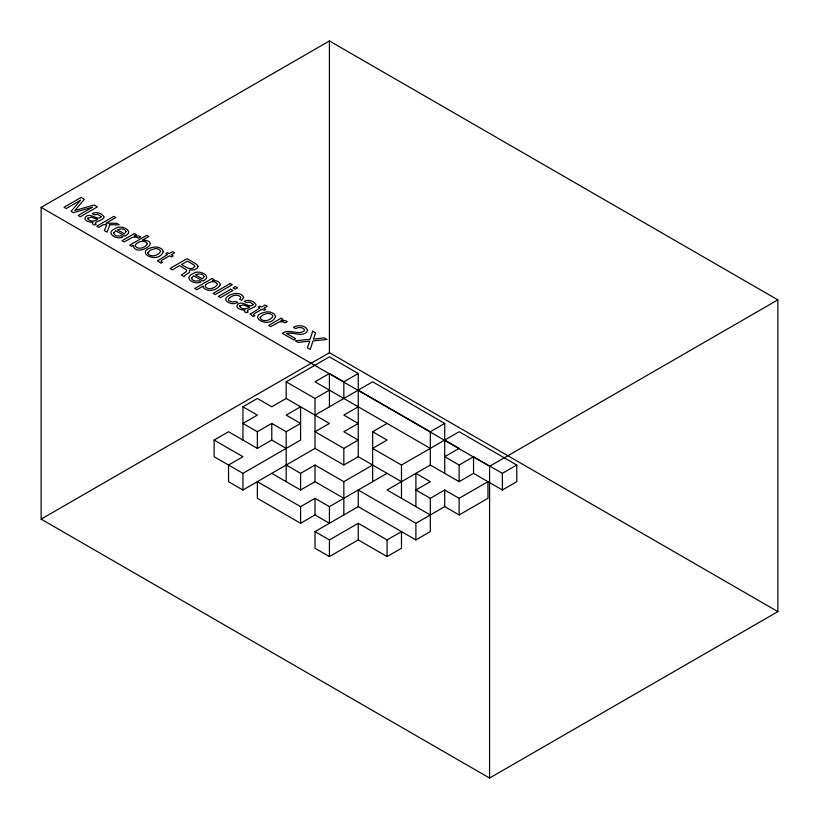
<?xml version="1.0" encoding="UTF-8"?>
<svg xmlns="http://www.w3.org/2000/svg" width="819" height="819" viewBox="0 0 819 819"><rect width="100%" height="100%" fill="white"/><g stroke="black" fill="none" stroke-linecap="round" stroke-linejoin="round"><path stroke-width="1.23" d="M41.134 207.391L329.422 40.95L777.866 299.856L777.866 611.609L489.578 778.05L41.134 519.144L41.134 207.391L489.578 466.298L777.866 299.856M41.134 519.144L329.422 352.702L777.866 611.609M242.946 440.069L242.946 406.787L257.361 398.464L271.775 406.787L286.179 398.464L329.422 423.433L315.008 431.746L343.837 448.392L358.241 440.069L343.837 431.746L358.241 423.433L343.837 415.11L358.241 406.787M286.179 398.464L286.179 381.828L329.422 356.859L358.241 373.505L358.241 456.715L401.484 481.674M271.775 423.433L286.179 431.746L300.593 423.433L286.179 415.11L300.593 406.787L300.593 440.069L242.946 473.351L214.117 456.715L214.117 440.069L228.532 431.746L257.361 448.392L271.775 440.069L271.775 423.433L257.361 431.746L242.946 423.433L257.361 415.11L242.946 406.787M358.241 373.505L343.837 381.828L329.422 373.505L315.008 381.828L430.313 448.392M286.179 381.828L315.008 398.464L329.422 390.141M315.008 415.11L372.655 381.828L444.717 423.433L444.717 473.351M214.117 440.069L242.946 456.715L228.532 465.038L228.532 481.674L242.946 489.997L315.008 448.392L343.837 465.038L358.241 456.715M286.179 465.038L300.593 473.351L315.008 465.038L343.837 481.674L372.655 465.038M372.655 481.674L372.655 431.746L387.07 423.433M271.775 473.351L300.593 489.997L315.008 481.674L315.008 465.038M329.422 506.644L329.422 523.28L315.008 514.956L300.593 523.28L257.361 498.321L257.361 481.674L300.593 506.644L315.008 498.321L329.422 506.644L387.07 473.351M358.241 390.141L430.313 431.746L444.717 423.433M372.655 431.746L387.07 440.069L372.655 448.392L401.484 465.038L459.131 431.746L516.779 465.038L516.779 481.674L502.375 489.997L473.546 473.351L473.546 456.715L459.131 465.038L444.717 456.715L459.131 448.392L444.717 440.069M315.008 531.603L329.422 539.926L358.241 523.28L387.07 539.926L401.484 531.603L401.484 548.249L387.07 556.562L358.241 539.926L329.422 556.562L315.008 548.249L315.008 531.603L358.241 506.644L415.898 539.926L430.313 531.603L430.313 498.321L444.717 489.997L459.131 498.321L487.96 481.674L487.96 498.321L459.131 514.956L444.717 506.644L415.898 523.28L358.241 489.997L358.241 506.644M473.546 473.351L459.131 481.674L430.313 465.038L387.07 489.997L430.313 514.956M473.546 456.715L502.375 473.351L516.779 465.038M430.313 498.321L415.898 489.997L430.313 481.674L415.898 473.351L415.898 506.644M271.775 440.069L286.179 448.392M315.008 481.674L343.837 498.321M502.375 473.351L502.375 489.997M489.578 466.298L489.578 778.05M459.131 465.038L459.131 481.674M459.131 498.321L459.131 514.956M444.717 489.997L444.717 506.644M430.313 431.746L430.313 465.038M415.898 523.28L415.898 539.926M401.484 465.038L401.484 498.321M387.07 539.926L387.07 556.562M358.241 523.28L358.241 539.926M343.837 381.828L343.837 398.464M343.837 448.392L343.837 465.038M343.837 481.674L343.837 514.956M329.422 40.95L329.422 352.702M329.422 373.505L329.422 406.787M329.422 539.926L329.422 556.562M315.008 398.464L315.008 448.392M315.008 498.321L315.008 514.956M300.593 473.351L300.593 489.997M300.593 506.644L300.593 523.28M286.179 431.746L286.179 481.674M257.361 431.746L257.361 448.392M242.946 473.351L242.946 489.997M243.632 297.399L241.697 300.348L239.67 299.17L240.735 297.584L240.438 296.754C236.947 293.571 230.999 295.7 228.532 299.14A3.624 2.088 0 0 0 229.023 300.808L232.586 302.047L235.821 301.392L237.848 302.569L235.094 303.45A6.03 3.481 0 0 1 231.245 303.511C215.059 298.822 239.895 287.53 243.632 297.399M157.77 260.78L160.79 263.155L162.438 262.203L160.985 261.261L161.415 260.503L169.533 255.825L171.519 256.971L173.218 255.978L171.232 254.832L174.703 252.836L172.594 251.617L169.123 253.614L167.445 252.641L165.735 253.634L167.414 254.607L157.77 260.78M250.245 314.168L253.276 316.554L254.924 315.602L253.47 314.66L253.9 313.902L262.019 309.213L263.994 310.36L265.704 309.377L263.718 308.231L267.189 306.224L265.08 305.006L261.609 307.012L259.92 306.04L258.22 307.023L259.899 307.995L250.245 314.168M113.646 233.036C114.025 236.159 118.591 236.496 121.028 235.698L123.075 236.886C116.748 240.53 104.269 232.76 115.51 228.47C120.915 224.027 135.34 231.234 124.897 236.036L115.796 230.774L113.646 233.036M191.605 278.05C191.974 281.163 196.54 281.501 198.976 280.702L201.034 281.89C194.697 285.534 182.217 277.764 193.458 273.474C198.863 269.031 213.288 276.238 202.856 281.04L193.745 275.778L191.605 278.05M101.085 216.585L101.024 217.27C96.437 220.598 90.479 212.121 85.585 216.851C82.627 220.761 90.254 222.584 93.049 222.144L92.26 223.024L93.069 224.365L94.717 225.082L96.253 224.181C91.759 222.082 103.747 220.465 104.044 217.209L103.931 216.595C101.484 213.083 96.13 211.415 92.291 213.636L94.236 214.762L97.768 214.363L101.085 216.585M253.03 304.299L252.969 304.996C248.382 308.323 242.424 299.836 237.53 304.576C234.562 308.487 242.199 310.309 244.994 309.869L244.205 310.739L245.014 312.09L246.662 312.797L248.198 311.906C243.704 309.807 255.692 308.19 255.989 304.934L255.876 304.32C253.429 300.808 248.075 299.14 244.236 301.361L246.181 302.487L249.713 302.088L253.03 304.299M147.891 252.631L147.819 253.255C150.45 257.944 158.538 255.589 160.534 251.464L159.869 250.092L157.995 248.986A4.023 2.324 0 0 0 154.73 248.689L150.338 250.215L147.891 252.631M260.207 317.475L260.125 318.089C262.756 322.788 270.843 320.434 272.84 316.298L272.184 314.926L270.301 313.831A4.023 2.324 0 0 0 267.035 313.523L262.643 315.059L260.207 317.475M198.024 266.39L197.205 268.243L194.451 269.82L189.527 270.075L189.486 272.287L184.889 275.419L184.203 276.679L181.368 275.041L186.343 271.529L186.681 270.024L179.668 265.612L172.348 269.83L170.045 268.499L187.09 258.661L196.621 264.322L198.024 266.39M147.338 243.652C145.731 247.809 138.155 250.235 135.176 246.099L135.135 245.342C137.213 241.462 144.83 239.23 147.338 243.652M133.19 245.393C135.473 258.005 163.155 241.339 142.629 240.059L148.812 236.486L146.785 235.319L129.668 245.198L131.603 246.304L133.19 245.393M163.319 251.699C157.576 265.632 131.654 250.583 154.73 247.041A7.258 4.187 0 0 1 159.47 247.768L161.916 249.15L163.319 251.699M275.624 316.543C269.891 330.477 243.96 315.417 267.035 311.875A7.258 4.187 0 0 1 271.775 312.602L274.222 313.994L275.624 316.543M87.858 218.171L87.735 218.806C89.865 221.877 94.891 221.642 97.625 219.39L91.206 217.158L87.858 218.171M239.803 305.897L239.68 306.531C241.81 309.602 246.836 309.367 249.57 307.115L243.151 304.883L239.803 305.897M126.157 231.572L124.416 233.835L117.506 229.852C120.127 228.501 124.918 228.286 126.157 231.572M204.105 276.576L202.365 278.839L195.465 274.856C198.075 273.505 202.866 273.29 204.105 276.576M194.779 266.257C191.963 271.519 184.777 266.748 181.593 264.496L187.418 261.138L194.031 265.059L194.779 266.257M307.627 330.456C303.675 338.39 293.12 331.378 286.619 333.528L295.7 338.769L293.724 339.905L282.309 333.323C289.066 328.358 297.686 335.452 304.187 331.04L304.156 329.136L301.976 327.743L298.474 327.477L295.567 328.593L293.448 327.365C297.696 324.59 305.937 325.02 307.627 330.456M220.291 284.684C217.619 290.387 207.463 292.69 203.235 287.438L203.194 286.026L196.847 289.701L194.748 288.493L212.08 278.48L214.117 279.658L212.469 280.61C215.366 280.344 220.045 281.091 220.291 284.684M312.715 331.183L310.125 339.281L295.28 340.806L298.065 342.414L309.797 341.093L307.381 347.799L310.247 349.447L312.991 340.939L327.027 339.445L324.273 337.858L313.431 339.127L315.602 332.852L312.715 331.183M109.828 224.754L107.074 232.146L104.402 230.61L106.798 224.744L103.44 224.662L98.771 227.354L96.765 226.198L113.821 216.349L115.827 217.516L105.927 223.229L116.564 223.27L119.236 224.815L109.828 224.754M205.477 285.114L205.18 286.609C208.231 290.54 215.11 288.298 217.342 284.562L217.322 283.804C214.445 279.863 208.272 282.146 205.477 285.114M80.538 200.225L71.058 211.353L73.341 212.674L92.588 207.176L78.163 215.458L80.354 216.718L97.41 206.879L94.134 204.985L74.857 210.503L84.367 199.355L81.061 197.44L64.015 207.289L66.216 208.558L80.538 200.225M134.408 233.579L121.98 240.755L124.068 241.953L132.678 237.234L136.2 237.121L138.472 238.206L140.673 236.937L138.667 235.974L134.244 235.964L136.394 234.715L134.408 233.579M230.2 283.548L213.145 293.386L215.243 294.594L232.289 284.746L230.2 283.548M230.743 289.261L218.376 296.406L220.495 297.635L232.872 290.489L230.743 289.261M235.422 286.558L233.057 287.93L235.176 289.148L237.551 287.786L235.422 286.558M281.071 318.253L268.642 325.43L270.731 326.627L279.34 321.908L282.862 321.795L285.135 322.891L287.336 321.611L285.329 320.649L280.907 320.638L283.057 319.4L281.071 318.253"/></g></svg>
